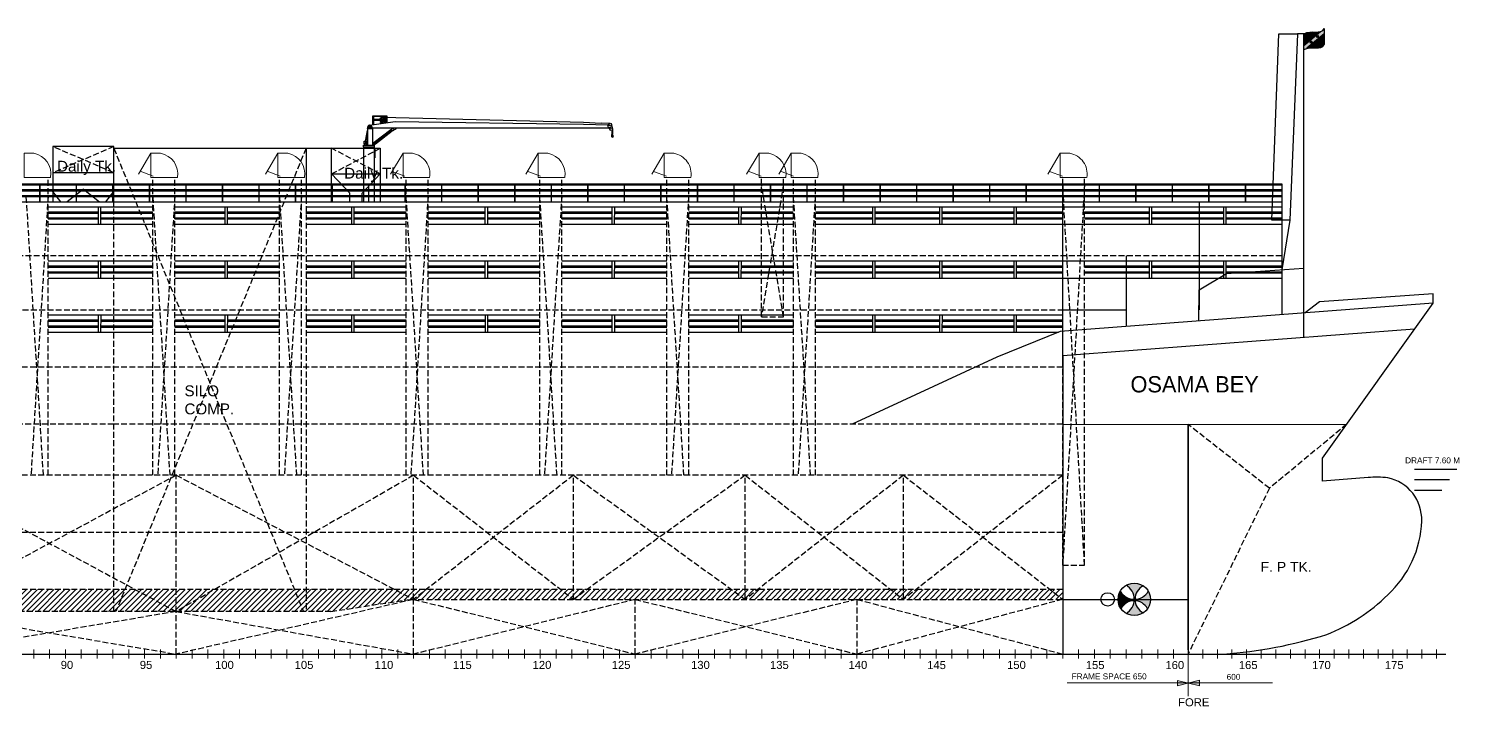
# Model space of a CAD drawing. Header units: inches. Extents: x 8 to 129, y 10 to 51.
# Drawn here: x 70.3 to 129.1, y 9.7 to 37.6 of the extents above; entities that cross this region are included whole.
import ezdxf

# ---------------------------------------------------------------- set-up
doc = ezdxf.new("R2010")
doc.units = ezdxf.units.IN
doc.header["$MEASUREMENT"] = 0
doc.linetypes.add('ACAD_ISO02W100', pattern=[15, 12, -3])
for name, color, linetype in [('deck 4', 7, 'Continuous'), ('Layer1', 10, 'Continuous'), ('PDF_INER2', 7, 'Continuous'), ('PDF_out line', 7, 'Continuous'), ('STATIONS', 7, 'Continuous')]:
    doc.layers.add(name, color=color, linetype=linetype)
doc.styles.get("Standard").update_dxf_attribs({"font": 'arial.ttf'})
pattern_1 = [(45, (-1545.18909, -365.87557), (-0.112253202, 0.112253202), [])]

# ---------------------------------------------------------------- blocks, each defined once
blk = doc.blocks.new('*U5')
at = {"layer": 'PDF_INER2', "lineweight": 20}
blk.add_lwpolyline([(0, -0.181), (0, 0.181)], dxfattribs=at)
blk = doc.blocks.new('*U7')
at = {"layer": 'STATIONS', "color": 0, "linetype": 'ByBlock', "lineweight": -2, "transparency": 16777216}
for p in [(0, 0), (0.6, 0), (1.2, 0), (1.8, 0), (2.4, 0), (3, 0), (3.6, 0), (4.2, 0), (4.8, 0), (5.4, 0), (6, 0), (6.6, 0), (7.2, 0), (7.8, 0), (8.4, 0), (9, 0), (9.6, 0), (10.2, 0), (10.8, 0)]:
    blk.add_blockref('*U5', p, dxfattribs=at)

msp = doc.modelspace()

# ---------------------------------------------------------------- hatches: boundary and pattern name
h = msp.add_hatch()
h.set_pattern_fill('ANSI31', scale=0.05)
h.set_pattern_definition(pattern_1)
h.paths.add_polyline_path([(44.235, 14.535), (42.561, 14.535), (42.561, 13.635), (45.176, 13.635)])
h.paths.add_polyline_path([(45.176, 14.535), (44.235, 14.535), (45.176, 13.635)], flags=17)
h.paths.add_polyline_path([(45.776, 14.535), (45.176, 14.535), (45.176, 13.635), (45.776, 13.635)])
h.paths.add_polyline_path([(47.454, 14.535), (45.776, 14.535), (45.776, 13.635)], flags=17)
h.paths.add_polyline_path([(54.541, 14.535), (47.454, 14.535), (45.776, 13.635), (56.22, 13.635)])
h.paths.add_polyline_path([(57.784, 14.535), (56.22, 14.535), (56.22, 13.636), (56.226, 13.635)])
h.paths.add_polyline_path([(64.408, 14.535), (57.784, 14.535), (56.226, 13.635), (65.975, 13.635)])
h.paths.add_polyline_path([(65.975, 14.535), (64.408, 14.535), (65.974, 13.635), (65.975, 13.635)], flags=17)
h.paths.add_polyline_path([(67.647, 14.535), (65.975, 14.535), (65.975, 13.635), (65.976, 13.635)])
h.paths.add_polyline_path([(73.816, 14.535), (67.647, 14.535), (65.976, 13.635), (73.816, 13.635)])
h.paths.add_polyline_path([(74.271, 14.535), (73.816, 14.535), (73.816, 13.635), (73.902, 13.635)])
h.paths.add_polyline_path([(74.704, 14.535), (74.271, 14.535), (73.902, 13.635), (76.376, 13.635)])
h.paths.add_polyline_path([(76.376, 14.535), (74.704, 14.535), (76.376, 13.635)], flags=17)
h.paths.add_polyline_path([(77.943, 14.535), (76.376, 14.535), (76.376, 13.635)], flags=17)
h.paths.add_polyline_path([(81.234, 14.535), (77.943, 14.535), (76.376, 13.635), (81.602, 13.635)])
h.paths.add_polyline_path([(81.707, 14.535), (81.234, 14.535), (81.602, 13.635), (81.707, 13.635)])
h.paths.add_polyline_path([(85.361, 14.535), (81.707, 14.535), (81.707, 13.635), (82.731, 13.635), (85.971, 14.135), (86.126, 14.135)])
h.paths.add_polyline_path([(86.64, 14.535), (86.126, 14.535), (86.126, 14.135)], flags=17)
h.paths.add_polyline_path([(92.172, 14.535), (86.64, 14.535), (86.126, 14.135), (92.686, 14.135)])
h.paths.add_polyline_path([(92.686, 14.535), (92.172, 14.535), (92.686, 14.135)], flags=17)
h.paths.add_polyline_path([(93.24, 14.535), (92.686, 14.535), (92.686, 14.135)], flags=17)
h.paths.add_polyline_path([(99.188, 14.535), (93.24, 14.535), (92.686, 14.135), (99.741, 14.135)])
h.paths.add_polyline_path([(99.741, 14.535), (99.188, 14.535), (99.741, 14.135)], flags=17)
h.paths.add_polyline_path([(100.251, 14.535), (99.741, 14.535), (99.741, 14.135)], flags=17)
h.paths.add_polyline_path([(105.727, 14.535), (100.251, 14.535), (99.741, 14.135), (106.236, 14.135)])
h.paths.add_polyline_path([(106.236, 14.535), (105.727, 14.535), (106.236, 14.135)], flags=17)
h.paths.add_polyline_path([(106.749, 14.535), (106.236, 14.535), (106.236, 14.135)], flags=17)
h.paths.add_polyline_path([(112.263, 14.535), (106.749, 14.535), (106.236, 14.135), (112.776, 14.135)])
h.paths.add_polyline_path([(112.776, 14.535), (112.263, 14.535), (112.776, 14.135)], flags=17)
h.paths.add_polyline_path([(56.22, 14.535), (54.541, 14.535), (56.22, 13.635)], flags=17)
h = msp.add_hatch()
h.set_pattern_fill('ANSI31', scale=0.05)
h.set_pattern_definition(pattern_1)
h.paths.add_polyline_path([(86.126, 14.535), (85.361, 14.535), (86.126, 14.135)])
at = {"layer": 'Layer1', "true_color": 0x000000}
h = msp.add_hatch(color=18, dxfattribs=at)
h.dxf.hatch_style = 1
edge = h.paths.add_edge_path()
edge.add_line((122.673, 36.893), (122.673, 36.735))
edge.add_spline(control_points=[(122.673, 36.735), (122.714, 36.758), (122.756, 36.774), (122.799, 36.785)], knot_values=[0, 0, 0, 0, 0.127375, 0.127375, 0.127375, 0.127375], degree=3, periodic=0)
edge.add_line((122.799, 36.785), (123.511, 37.386))
edge.add_line((123.511, 37.386), (123.511, 37.596))
edge.add_spline(control_points=[(123.511, 37.596), (123.476, 37.524), (123.424, 37.487), (123.361, 37.469)], knot_values=[0.738028, 0.738028, 0.738028, 0.738028, 1, 1, 1, 1], degree=3, periodic=0)
edge.add_line((123.361, 37.469), (122.673, 36.893))
at = {"layer": 'Layer1', "true_color": 0x136734}
h = msp.add_hatch(color=116, dxfattribs=at)
h.dxf.hatch_style = 1
edge = h.paths.add_edge_path()
edge.add_spline(control_points=[(123.311, 37.458), (123.135, 37.433), (122.89, 37.503), (122.673, 37.384)], knot_values=[0, 0, 0, 0, 0.672487, 0.672487, 0.672487, 0.672487], degree=3, periodic=0)
edge.add_line((122.673, 37.384), (122.673, 36.924))
edge.add_line((122.673, 36.924), (123.311, 37.458))
at = {"layer": 'Layer1'}
h = msp.add_hatch(color=2, dxfattribs=at)
h.dxf.hatch_style = 1
edge = h.paths.add_edge_path()
edge.add_spline(control_points=[(123.361, 37.469), (123.345, 37.464), (123.328, 37.461), (123.311, 37.458)], knot_values=[0.672487, 0.672487, 0.672487, 0.672487, 0.738028, 0.738028, 0.738028, 0.738028], degree=3, periodic=0)
edge.add_line((123.311, 37.458), (122.673, 36.924))
edge.add_line((122.673, 36.924), (122.673, 36.893))
edge.add_line((122.673, 36.893), (123.361, 37.469))
h = msp.add_hatch(color=2, dxfattribs=at)
h.dxf.hatch_style = 1
edge = h.paths.add_edge_path()
edge.add_line((123.511, 37.354), (123.511, 37.386))
edge.add_line((123.511, 37.386), (122.799, 36.785))
edge.add_spline(control_points=[(122.799, 36.785), (122.815, 36.789), (122.832, 36.792), (122.848, 36.795)], knot_values=[0.127375, 0.127375, 0.127375, 0.127375, 0.176848, 0.176848, 0.176848, 0.176848], degree=3, periodic=0)
edge.add_line((122.848, 36.795), (123.511, 37.354))
h = msp.add_hatch(color=256, dxfattribs=at)
h.dxf.hatch_style = 1
edge = h.paths.add_edge_path()
edge.add_spline(control_points=[(122.848, 36.795), (123.124, 36.843), (123.402, 36.72), (123.511, 36.947)], knot_values=[0.176848, 0.176848, 0.176848, 0.176848, 1, 1, 1, 1], degree=3, periodic=0)
edge.add_line((123.511, 36.947), (123.511, 37.354))
edge.add_line((123.511, 37.354), (122.848, 36.795))
h = msp.add_hatch(color=7, dxfattribs=at)
h.dxf.hatch_style = 1
h.paths.add_polyline_path([(123.25, 37.257), (123.293, 37.259), (123.261, 37.278), (123.277, 37.309), (123.244, 37.288), (123.211, 37.308), (123.22, 37.274), (123.187, 37.254), (123.225, 37.256), (123.233, 37.224)])
h.paths.add_polyline_path([(122.953, 37.05), (122.921, 37.03), (122.958, 37.032), (122.967, 37), (122.984, 37.033), (123.027, 37.036), (122.995, 37.054), (123.01, 37.085), (122.977, 37.065), (122.944, 37.084)])
at = {"layer": 'PDF_out line'}
h = msp.add_hatch(color=7, dxfattribs=at)
h.dxf.hatch_style = 1
h.paths.add_polyline_path([(116.291, 14.469, -0.255684), (115.746, 14.137, 0.023104), (115.749, 14.079, -0.265673), (116.258, 13.749, 0.155712), (116.381, 14.135, 0.132428)])
h.paths.add_polyline_path([(116.079, 14.693, 0.282256), (115.382, 14.712, -0.26711), (115.715, 14.136, 0.011647), (115.746, 14.137, -0.27416)])
h.paths.add_polyline_path([(115.382, 13.558, 0.282256), (116.079, 13.577, -0.251575), (115.749, 14.079, 0.014613), (115.713, 14.08, -0.245762)])
h = msp.add_hatch(color=7, dxfattribs=at)
h.dxf.hatch_style = 1
h.paths.add_polyline_path([(115.713, 14.08, 0.021354), (115.715, 14.136, -0.268586), (115.139, 14.469, 0.132428), (115.049, 14.135, 0.155712), (115.172, 13.749, -0.279865)])
h = msp.add_hatch(color=7, dxfattribs=at)
h.dxf.hatch_style = 1
h.paths.add_polyline_path([(115.713, 14.08, -0.014613), (115.749, 14.079, -0.022115), (115.746, 14.135), (115.715, 14.135, -0.020694)])
at = {"layer": 'STATIONS'}
h = msp.add_hatch(color=7, dxfattribs=at)
h.dxf.hatch_style = 1
h.paths.add_polyline_path([(118.393, 10.699), (117.943, 10.699), (117.932, 10.696), (118.393, 10.582)])
h.paths.add_polyline_path([(118.393, 10.816), (117.943, 10.699), (118.393, 10.699)])
h.paths.add_polyline_path([(117.926, 10.694), (117.926, 10.697), (117.92, 10.699), (117.494, 10.699), (117.494, 10.582)])
h.paths.add_polyline_path([(117.494, 10.804), (117.494, 10.699), (117.92, 10.699)])

# ---------------------------------------------------------------- linework, layer by layer
for p, q in [((84.757, 31.625), (84.757, 30.475)), ((112.776, 21.335), (124.427, 21.324))]:
    msp.add_line(p, q)
at = {"color": 7}
for p, q in [((110.067, 24.093), (104.13, 21.336)), ((117.926, 12.055, 0), (117.926, 21.324, 0))]:
    msp.add_line(p, q, dxfattribs=at)
at = {"color": 7, "lineweight": 5, "elevation": 0}
for points in [[(70.529, 32.471, -0.410086), (71.221, 31.478), (70.137, 31.478), (70.137, 32.471), (70.529, 32.471)], [(75.737, 32.471, -0.41008), (76.429, 31.478), (75.335, 31.478), (75.335, 32.471), (75.737, 32.471)], [(80.955, 32.471, -0.41008), (81.647, 31.478), (80.554, 31.478), (80.554, 32.471), (80.955, 32.471)], [(100.71, 32.471, -0.41008), (101.403, 31.478), (100.309, 31.478), (100.309, 32.471), (100.71, 32.471)], [(102.031, 32.471, -0.41008), (102.723, 31.478), (101.63, 31.478), (101.63, 32.471), (102.031, 32.471)]]:
    msp.add_lwpolyline(points, format="xyb", dxfattribs=at)
for points in [[(75.335, 32.471), (74.824, 31.618)], [(80.554, 32.471), (80.042, 31.618)], [(85.691, 32.471), (85.18, 31.618)], [(86.783, 31.479), (85.691, 31.478), (85.691, 32.471), (86.082, 32.471)], [(91.239, 32.471), (90.727, 31.618)], [(92.322, 31.478), (91.239, 31.478), (91.239, 32.471), (91.64, 32.471)], [(96.415, 32.471), (95.904, 31.618)], [(97.507, 31.479), (96.415, 31.478), (96.415, 32.471), (96.806, 32.471)], [(100.309, 32.471), (99.798, 31.618)], [(101.63, 32.471), (101.118, 31.618)], [(112.675, 32.471), (112.164, 31.618)], [(113.759, 31.478), (112.675, 31.478), (112.675, 32.471), (113.066, 32.471)], [(74.884, 31.729), (74.884, 31.729)], [(74.891, 31.731), (75.426, 31.528)], [(80.102, 31.729), (80.102, 31.729)], [(80.11, 31.731), (80.644, 31.528)], [(85.245, 31.728), (85.771, 31.528)], [(90.787, 31.729), (90.787, 31.729)], [(90.794, 31.731), (91.329, 31.528)], [(95.964, 31.729), (95.964, 31.729)], [(95.969, 31.728), (96.506, 31.528)], [(99.865, 31.731), (100.399, 31.528)], [(101.178, 31.729), (101.178, 31.729)], [(101.186, 31.731), (101.72, 31.528)], [(112.224, 31.729), (112.224, 31.729)], [(112.229, 31.728), (112.765, 31.528)], [(112.765, 31.528), (112.765, 31.528)]]:
    msp.add_lwpolyline(points, dxfattribs=at)
at = {"color": 7, "lineweight": 5}
for centre, radius, start, end in [((85.938, 31.626, 0), 0.858, 350.14426, 80.27907), ((91.482, 31.625, 0), 0.861, 350.22749, 79.41868), ((96.662, 31.626, 0), 0.858, 350.14426, 80.27907), ((112.922, 31.626, 0), 0.858, 350.14134, 80.28199)]:
    msp.add_arc(centre, radius, start, end, dxfattribs=at)
at = {"layer": 'deck 4', "color": 7}
for p, q in [((73.172, 30.275, 0), (73.172, 29.555, 0)), ((73.275, 30.275, 0), (73.272, 29.555, 0)), ((78.372, 30.275, 0), (78.372, 29.555, 0)), ((78.475, 30.275, 0), (78.472, 29.555, 0)), ((83.569, 30.275, 0), (83.569, 29.555, 0)), ((83.672, 30.275, 0), (83.669, 29.555, 0)), ((89.056, 30.275, 0), (89.056, 29.555, 0)), ((89.159, 30.275, 0), (89.156, 29.555, 0)), ((94.266, 30.275, 0), (94.266, 29.555, 0)), ((94.369, 30.275, 0), (94.366, 29.555, 0)), ((99.466, 30.275, 0), (99.466, 29.555, 0)), ((99.569, 30.275, 0), (99.566, 29.555, 0)), ((104.963, 30.275, 0), (104.963, 29.555, 0)), ((105.066, 30.275, 0), (105.063, 29.555, 0)), ((107.717, 30.275, 0), (107.717, 29.555, 0)), ((107.82, 30.275, 0), (107.817, 29.555, 0)), ((110.765, 30.275, 0), (110.765, 29.555, 0)), ((110.868, 30.275, 0), (110.865, 29.555, 0)), ((116.326, 30.275, 0), (116.326, 29.555, 0)), ((116.429, 30.275, 0), (116.426, 29.555, 0)), ((119.374, 30.275, 0), (119.374, 29.555, 0)), ((119.477, 30.275, 0), (119.474, 29.555, 0)), ((73.172, 28.055), (73.172, 27.335)), ((73.275, 28.055), (73.272, 27.335)), ((78.372, 28.055), (78.372, 27.335)), ((78.475, 28.055), (78.472, 27.335)), ((83.569, 28.055), (83.569, 27.335)), ((83.672, 28.055), (83.669, 27.335)), ((89.056, 28.055), (89.056, 27.335)), ((89.159, 28.055), (89.156, 27.335)), ((94.266, 28.055), (94.266, 27.335)), ((94.369, 28.055), (94.366, 27.335)), ((99.466, 28.055), (99.466, 27.335)), ((99.569, 28.055), (99.566, 27.335)), ((104.963, 28.055), (104.963, 27.335)), ((105.066, 28.055), (105.063, 27.335)), ((107.717, 28.055), (107.717, 27.335)), ((107.82, 28.055), (107.817, 27.335)), ((110.765, 28.055), (110.765, 27.335)), ((110.868, 28.055), (110.865, 27.335)), ((116.326, 28.055), (116.326, 27.335)), ((116.429, 28.055), (116.426, 27.335)), ((119.374, 28.055), (119.374, 27.335)), ((119.477, 28.055), (119.474, 27.335)), ((73.175, 25.835), (73.175, 25.115)), ((73.278, 25.835), (73.275, 25.115)), ((78.375, 25.835), (78.375, 25.115)), ((78.478, 25.835), (78.475, 25.115)), ((83.573, 25.835), (83.573, 25.115)), ((83.676, 25.835), (83.673, 25.115)), ((89.059, 25.835), (89.059, 25.115)), ((89.162, 25.835), (89.159, 25.115)), ((94.269, 25.835), (94.269, 25.115)), ((94.372, 25.835), (94.369, 25.115)), ((99.47, 25.835), (99.47, 25.115)), ((99.573, 25.835), (99.57, 25.115)), ((104.966, 25.835), (104.966, 25.115)), ((105.069, 25.835), (105.066, 25.115)), ((107.72, 25.835), (107.72, 25.115)), ((107.823, 25.835), (107.82, 25.115)), ((110.769, 25.835), (110.769, 25.115)), ((110.872, 25.835), (110.869, 25.115))]:
    msp.add_line(p, q, dxfattribs=at)
at = {"layer": 'Layer1', "color": 7}
for p, q in [((84.221, 33.483, 0), (84.221, 33.494, 0)), ((84.221, 33.494, 0), (84.462, 33.494, 0)), ((84.232, 33.494, 0), (84.26, 33.586, 0)), ((84.309, 33.625, 0), (85.372, 33.777, 0)), ((84.314, 33.521, 0), (93.095, 33.521, 0)), ((84.368, 33.602, 0), (84.393, 33.581, 0)), ((84.453, 33.494, 0), (84.393, 33.581, 0)), ((84.451, 33.645, 0), (84.451, 34.01, 0)), ((84.451, 34.01, 0), (85.022, 34.01, 0)), ((84.462, 33.494, 0), (84.462, 33.483, 0)), ((84.48, 33.981, 0), (84.478, 33.649, 0)), ((84.997, 33.863, 0), (84.479, 33.866, 0)), ((84.479, 33.836, 0), (84.997, 33.835, 0)), ((84.997, 33.982, 0), (84.48, 33.981, 0)), ((84.761, 33.741, 0), (84.971, 33.761, 0)), ((84.761, 33.721, 0), (84.761, 33.741, 0)), ((84.781, 33.692, 0), (84.761, 33.721, 0)), ((84.77, 33.792, 0), (84.774, 33.742, 0)), ((84.798, 33.766, 0), (84.8, 33.745, 0)), ((84.854, 33.954, 0), (93.095, 33.75, 0)), ((84.925, 33.782, 0), (84.927, 33.757, 0)), ((84.95, 33.826, 0), (84.971, 33.761, 0)), ((84.971, 33.761, 0), (84.977, 33.72, 0)), ((84.997, 33.723, 0), (84.997, 33.982, 0)), ((85.022, 34.01, 0), (85.027, 33.727, 0)), ((85.208, 33.506, 0), (85.208, 33.521, 0)), ((85.234, 33.506, 0), (85.208, 33.506, 0)), ((85.234, 33.475, 0), (85.234, 33.506, 0)), ((85.41, 33.504, 0), (85.234, 33.506, 0)), ((85.372, 33.777, 0), (93.095, 33.669, 0)), ((85.41, 33.478, 0), (85.41, 33.504, 0)), ((85.41, 33.504, 0), (85.417, 33.504, 0)), ((85.417, 33.504, 0), (85.417, 33.521, 0)), ((93.095, 33.75, 0), (93.821, 33.71, 0)), ((93.095, 33.669, 0), (94.101, 33.635, 0)), ((93.095, 33.521, 0), (94.126, 33.521, 0)), ((94.165, 33.699, 0), (93.821, 33.71, 0)), ((94.101, 33.635, 0), (94.165, 33.699, 0)), ((94.126, 33.521, 0), (94.101, 33.635, 0)), ((94.126, 33.521, 0), (94.265, 33.577, 0)), ((94.126, 33.521, 0), (94.192, 33.442, 0)), ((94.238, 33.679, 0), (94.293, 33.475, 0)), ((84.096, 32.858, 0), (84.096, 32.974, 0)), ((84.096, 32.974, 0), (84.154, 32.974, 0)), ((84.154, 32.974, 0), (84.129, 32.852, 0)), ((84.154, 32.974, 0), (84.229, 33.409, 0)), ((84.206, 32.793, 0), (84.229, 33.409, 0)), ((84.229, 33.483, 0), (84.221, 33.483, 0)), ((84.452, 33.483, 0), (84.229, 33.483, 0)), ((84.229, 33.483, 0), (84.229, 32.793, 0)), ((84.452, 32.793, 0), (84.452, 33.483, 0)), ((84.462, 33.483, 0), (84.452, 33.483, 0)), ((84.452, 32.919, 0), (84.452, 32.919, 0)), ((84.452, 32.919, 0), (84.497, 32.916, 0)), ((84.512, 32.922, 0), (85.194, 33.444, 0)), ((84.524, 32.898, 0), (85.21, 33.422, 0)), ((85.221, 33.408, 0), (84.542, 32.884, 0)), ((84.545, 32.947, 0), (84.6, 32.875, 0)), ((85.248, 33.373, 0), (84.562, 32.846, 0)), ((84.625, 32.894, 0), (84.57, 32.966, 0)), ((85.194, 33.444, 0), (85.248, 33.373, 0)), ((85.194, 33.444, 0), (85.223, 33.444, 0)), ((85.248, 33.373, 0), (85.257, 33.402, 0)), ((85.314, 33.437, 0), (85.41, 33.478, 0)), ((94.259, 33.254, 0), (94.278, 33.256, 0)), ((94.259, 33.245, 0), (94.259, 33.254, 0)), ((94.294, 33.245, 0), (94.259, 33.245, 0)), ((94.266, 33.245, 0), (94.267, 33.216, 0)), ((94.278, 33.256, 0), (94.277, 33.421, 0)), ((94.283, 33.245, 0), (94.284, 33.204, 0)), ((94.311, 33.19, 0), (94.284, 33.204, 0)), ((94.312, 33.19, 0), (94.284, 33.204, 0)), ((94.293, 33.448, 0), (94.294, 33.245, 0)), ((94.311, 33.19, 0), (94.312, 33.19, 0)), ((73.816, 32.745), (71.316, 32.745)), ((71.316, 32.745), (71.316, 30.475)), ((73.816, 30.475), (73.816, 32.745)), ((73.816, 30.735), (73.816, 32.675)), ((73.816, 32.675), (81.707, 32.675)), ((73.816, 30.475), (73.816, 32.675)), ((81.707, 32.675), (81.707, 30.475)), ((81.707, 32.675), (84.757, 32.675)), ((82.757, 30.475), (82.757, 32.675)), ((84.064, 32.804, 0), (84.129, 32.827, 0)), ((84.064, 32.735, 0), (84.064, 32.804, 0)), ((84.523, 32.793, 0), (84.064, 32.793, 0)), ((84.077, 32.735, 0), (84.064, 32.735, 0)), ((84.077, 30.475, 0), (84.077, 32.735, 0)), ((84.077, 32.735, 0), (84.508, 32.735, 0)), ((84.129, 32.852, 0), (84.096, 32.858, 0)), ((84.129, 32.827, 0), (84.129, 32.852, 0)), ((84.485, 32.813, 0), (84.545, 32.851, 0)), ((84.523, 32.793, 0), (84.485, 32.813, 0)), ((84.508, 32.735, 0), (84.508, 30.475, 0)), ((84.508, 32.735, 0), (84.523, 32.735, 0)), ((84.508, 32.666, 0), (84.526, 32.666, 0)), ((84.526, 32.666, 0), (84.522, 32.307, 0)), ((84.523, 32.735, 0), (84.523, 32.793, 0)), ((84.526, 32.666, 0), (84.526, 32.676, 0)), ((84.526, 32.676, 0), (84.535, 32.676, 0)), ((84.535, 32.676, 0), (84.535, 32.285, 0)), ((84.562, 32.846, 0), (84.539, 32.847, 0)), ((84.757, 32.675), (84.757, 31.625)), ((84.757, 32.675), (84.757, 31.625)), ((84.522, 32.307, 0), (84.508, 32.307, 0)), ((84.522, 32.285, 0), (84.522, 32.307, 0)), ((84.535, 32.285, 0), (84.522, 32.285, 0)), ((25.866, 31.22), (121.776, 31.22, 0)), ((25.866, 31.17, 0), (121.776, 31.17, 0)), ((70.768, 31.22, 0), (70.768, 30.475, 0)), ((70.776, 31.22, 0), (70.776, 30.475, 0)), ((71.316, 31.675), (73.816, 31.675)), ((72.268, 31.22, 0), (72.268, 30.475, 0)), ((72.276, 31.22, 0), (72.276, 30.475, 0)), ((73.768, 31.22, 0), (73.768, 30.475, 0)), ((73.776, 31.22, 0), (73.776, 30.475, 0)), ((75.268, 31.22, 0), (75.268, 30.475, 0)), ((75.276, 31.22, 0), (75.276, 30.475, 0)), ((76.768, 31.22, 0), (76.768, 30.475, 0)), ((76.776, 31.22, 0), (76.776, 30.475, 0)), ((78.268, 31.22, 0), (78.268, 30.475, 0)), ((78.276, 31.22, 0), (78.276, 30.475, 0)), ((79.768, 31.22, 0), (79.768, 30.475, 0)), ((79.776, 31.22, 0), (79.776, 30.475, 0)), ((81.268, 31.22, 0), (81.268, 30.475, 0)), ((81.276, 31.22, 0), (81.276, 30.475, 0)), ((83.507, 30.825), (82.757, 31.625)), ((82.757, 31.625), (84.757, 31.625)), ((82.768, 31.22, 0), (82.768, 30.475, 0)), ((82.776, 31.22, 0), (82.776, 30.475, 0)), ((84.007, 30.825), (84.757, 31.625)), ((84.268, 31.22, 0), (84.268, 30.475, 0)), ((84.276, 31.22, 0), (84.276, 30.475, 0)), ((85.768, 31.22, 0), (85.768, 30.475, 0)), ((85.776, 31.22, 0), (85.776, 30.475, 0)), ((87.268, 31.22, 0), (87.268, 30.475, 0)), ((87.276, 31.22, 0), (87.276, 30.475, 0)), ((88.768, 31.22, 0), (88.768, 30.475, 0)), ((88.776, 31.22, 0), (88.776, 30.475, 0)), ((90.268, 31.22, 0), (90.268, 30.475, 0)), ((90.276, 31.22, 0), (90.276, 30.475, 0)), ((91.768, 31.22, 0), (91.768, 30.475, 0)), ((91.776, 31.22, 0), (91.776, 30.475, 0)), ((93.268, 31.22, 0), (93.268, 30.475, 0)), ((93.276, 31.22, 0), (93.276, 30.475, 0)), ((94.768, 31.22, 0), (94.768, 30.475, 0)), ((94.776, 31.22, 0), (94.776, 30.475, 0)), ((96.268, 31.22, 0), (96.268, 30.475, 0)), ((96.276, 31.22, 0), (96.276, 30.475, 0)), ((97.768, 31.22, 0), (97.768, 30.475, 0)), ((97.776, 31.22, 0), (97.776, 30.475, 0)), ((99.268, 31.22, 0), (99.268, 30.475, 0)), ((99.276, 31.22, 0), (99.276, 30.475, 0)), ((100.768, 31.22, 0), (100.768, 30.475, 0)), ((100.776, 31.22, 0), (100.776, 30.475, 0)), ((102.268, 31.22, 0), (102.268, 30.475, 0)), ((102.276, 31.22, 0), (102.276, 30.475, 0)), ((103.768, 31.22, 0), (103.768, 30.475, 0)), ((103.776, 31.22, 0), (103.776, 30.475, 0)), ((105.268, 31.22, 0), (105.268, 30.475, 0)), ((105.276, 31.22, 0), (105.276, 30.475, 0)), ((106.768, 31.22, 0), (106.768, 30.475, 0)), ((106.776, 31.22, 0), (106.776, 30.475, 0)), ((108.268, 31.22, 0), (108.268, 30.475, 0)), ((108.276, 31.22, 0), (108.276, 30.475, 0)), ((109.768, 31.22, 0), (109.768, 30.475, 0)), ((109.776, 31.22, 0), (109.776, 30.475, 0)), ((111.268, 31.22, 0), (111.268, 30.475, 0)), ((111.276, 31.22, 0), (111.276, 30.475, 0)), ((112.768, 31.22, 0), (112.768, 30.475, 0)), ((112.776, 31.22, 0), (112.776, 30.475, 0)), ((114.268, 31.22, 0), (114.268, 30.475, 0)), ((114.276, 31.22, 0), (114.276, 30.475, 0)), ((115.768, 31.22, 0), (115.768, 30.475, 0)), ((115.776, 31.22, 0), (115.776, 30.475, 0)), ((117.268, 31.22, 0), (117.268, 30.475, 0)), ((117.276, 31.22, 0), (117.276, 30.475, 0)), ((118.768, 31.22, 0), (118.768, 30.475, 0)), ((118.776, 31.22, 0), (118.776, 30.475, 0)), ((120.268, 31.22, 0), (120.268, 30.475, 0)), ((120.276, 31.22, 0), (120.276, 30.475, 0)), ((121.768, 31.22, 0), (121.768, 30.475, 0)), ((121.776, 31.22, 0), (121.776, 30.475, 0)), ((25.866, 30.98, 0), (121.776, 30.98, 0)), ((25.866, 30.93, 0), (121.776, 30.93, 0)), ((25.866, 30.74, 0), (121.776, 30.74, 0)), ((25.866, 30.69, 0), (121.776, 30.69, 0)), ((71.642, 30.475), (71.316, 30.895)), ((72.566, 30.995), (71.902, 30.475)), ((72.566, 30.995), (73.231, 30.475)), ((73.491, 30.475), (73.816, 30.895)), ((83.507, 30.475), (83.507, 30.825)), ((84.007, 30.475), (84.007, 30.825)), ((112.776, 23.685), (112.776, 30.735)), ((25.866, 30.475), (112.776, 30.475)), ((71.115, 30.275, 0), (75.417, 30.275, 0)), ((71.116, 30.06, 0), (73.172, 30.06, 0)), ((71.116, 30.01, 0), (73.172, 30.01, 0)), ((73.274, 30.06, 0), (75.418, 30.06, 0)), ((73.274, 30.01, 0), (75.418, 30.01, 0)), ((76.317, 30.275, 0), (80.617, 30.275, 0)), ((76.318, 30.06, 0), (78.372, 30.06, 0)), ((76.318, 30.01, 0), (78.372, 30.01, 0)), ((78.474, 30.06, 0), (80.618, 30.06, 0)), ((78.474, 30.01, 0), (80.618, 30.01, 0)), ((81.702, 30.275, 0), (85.815, 30.275, 0)), ((81.703, 30.06, 0), (83.569, 30.06, 0)), ((81.703, 30.01, 0), (83.569, 30.01, 0)), ((83.671, 30.06, 0), (85.816, 30.06, 0)), ((83.671, 30.01, 0), (85.816, 30.01, 0)), ((86.715, 30.275, 0), (91.301, 30.275, 0)), ((86.719, 30.06, 0), (89.056, 30.06, 0)), ((86.719, 30.01, 0), (89.056, 30.01, 0)), ((89.158, 30.06, 0), (91.303, 30.06, 0)), ((89.158, 30.01, 0), (91.303, 30.01, 0)), ((92.201, 30.275, 0), (96.514, 30.275, 0)), ((92.206, 30.06, 0), (94.266, 30.06, 0)), ((92.206, 30.01, 0), (94.266, 30.01, 0)), ((94.368, 30.06, 0), (96.516, 30.06, 0)), ((94.368, 30.01, 0), (96.516, 30.01, 0)), ((97.414, 30.275, 0), (101.715, 30.275, 0)), ((97.419, 30.06, 0), (99.466, 30.06, 0)), ((97.419, 30.01, 0), (99.466, 30.01, 0)), ((99.566, 30.06, 0), (101.716, 30.06, 0)), ((99.566, 30.01, 0), (101.716, 30.01, 0)), ((102.615, 30.275, 0), (121.771, 30.275, 0)), ((102.62, 30.06, 0), (104.963, 30.06, 0)), ((102.62, 30.01, 0), (104.963, 30.01, 0)), ((105.065, 30.06, 0), (107.717, 30.06, 0)), ((105.065, 30.01, 0), (107.717, 30.01, 0)), ((107.819, 30.06, 0), (110.765, 30.06, 0)), ((107.819, 30.01, 0), (110.765, 30.01, 0)), ((110.867, 30.06, 0), (112.772, 30.06, 0)), ((110.867, 30.01, 0), (112.772, 30.01, 0)), ((112.776, 30.475), (121.776, 30.475)), ((113.675, 30.06, 0), (116.326, 30.06, 0)), ((113.675, 30.01, 0), (116.326, 30.01, 0)), ((116.428, 30.06, 0), (119.374, 30.06, 0)), ((116.428, 30.01, 0), (119.374, 30.01, 0)), ((118.376, 30.475), (118.376, 26.035)), ((119.476, 30.01, 0), (121.776, 30.01, 0)), ((119.477, 30.06, 0), (121.776, 30.06, 0)), ((121.776, 30.475), (121.776, 25.839)), ((71.115, 29.555, 0), (75.417, 29.555, 0)), ((71.116, 29.82, 0), (73.172, 29.82, 0)), ((71.116, 29.77, 0), (73.172, 29.77, 0)), ((73.273, 29.82, 0), (75.418, 29.82, 0)), ((73.273, 29.77, 0), (75.418, 29.77, 0)), ((76.317, 29.555, 0), (80.617, 29.555, 0)), ((76.318, 29.82, 0), (78.372, 29.82, 0)), ((76.318, 29.77, 0), (78.372, 29.77, 0)), ((78.473, 29.82, 0), (80.618, 29.82, 0)), ((78.473, 29.77, 0), (80.618, 29.77, 0)), ((81.702, 29.555, 0), (85.815, 29.555, 0)), ((81.703, 29.82, 0), (83.569, 29.82, 0)), ((81.703, 29.77, 0), (83.569, 29.77, 0)), ((83.67, 29.82, 0), (85.816, 29.82, 0)), ((83.67, 29.77, 0), (85.816, 29.77, 0)), ((86.715, 29.555, 0), (91.301, 29.555, 0)), ((86.719, 29.82, 0), (89.056, 29.82, 0)), ((86.719, 29.77, 0), (89.056, 29.77, 0)), ((89.157, 29.82, 0), (91.303, 29.82, 0)), ((89.157, 29.77, 0), (91.303, 29.77, 0)), ((92.201, 29.555, 0), (96.514, 29.555, 0)), ((92.206, 29.82, 0), (94.266, 29.82, 0)), ((92.206, 29.77, 0), (94.266, 29.77, 0)), ((94.367, 29.82, 0), (96.516, 29.82, 0)), ((94.367, 29.77, 0), (96.516, 29.77, 0)), ((97.414, 29.555, 0), (101.715, 29.555, 0)), ((97.419, 29.82, 0), (99.466, 29.82, 0)), ((97.419, 29.77, 0), (99.466, 29.77, 0)), ((99.566, 29.82, 0), (101.716, 29.82, 0)), ((99.566, 29.77, 0), (101.716, 29.77, 0)), ((102.615, 29.555, 0), (121.771, 29.555, 0)), ((102.62, 29.82, 0), (104.963, 29.82, 0)), ((102.62, 29.77, 0), (104.963, 29.77, 0)), ((105.064, 29.82, 0), (107.717, 29.82, 0)), ((105.064, 29.77, 0), (107.717, 29.77, 0)), ((107.818, 29.82, 0), (110.765, 29.82, 0)), ((107.818, 29.77, 0), (110.765, 29.77, 0)), ((110.866, 29.82, 0), (112.772, 29.82, 0)), ((110.866, 29.77, 0), (112.772, 29.77, 0)), ((113.675, 29.82, 0), (116.326, 29.82, 0)), ((113.675, 29.77, 0), (116.326, 29.77, 0)), ((116.427, 29.82, 0), (119.374, 29.82, 0)), ((116.427, 29.77, 0), (119.374, 29.77, 0)), ((119.475, 29.77, 0), (121.776, 29.77, 0)), ((119.476, 29.82, 0), (121.776, 29.82, 0)), ((115.376, 28.255), (115.376, 25.351)), ((71.116, 27.84), (73.172, 27.84)), ((71.116, 27.79), (73.172, 27.79)), ((71.119, 28.055), (75.422, 28.055)), ((73.274, 27.84), (75.418, 27.84)), ((73.274, 27.79), (75.418, 27.79)), ((76.318, 27.84), (78.372, 27.84)), ((76.318, 27.79), (78.372, 27.79)), ((76.322, 28.055), (80.622, 28.055)), ((78.474, 27.84), (80.618, 27.84)), ((78.474, 27.79), (80.618, 27.79)), ((81.703, 27.84), (83.569, 27.84)), ((81.703, 27.79), (83.569, 27.79)), ((81.707, 28.055), (85.819, 28.055)), ((83.671, 27.84), (85.816, 27.84)), ((83.671, 27.79), (85.816, 27.79)), ((86.719, 28.055), (91.306, 28.055)), ((86.719, 27.84), (89.056, 27.84)), ((86.719, 27.79), (89.056, 27.79)), ((89.158, 27.84), (91.303, 27.84)), ((89.158, 27.79), (91.303, 27.79)), ((92.206, 28.055), (96.519, 28.055)), ((92.206, 27.84), (94.266, 27.84)), ((92.206, 27.79), (94.266, 27.79)), ((94.368, 27.84), (96.516, 27.84)), ((94.368, 27.79), (96.516, 27.79)), ((97.419, 28.055), (101.72, 28.055)), ((97.419, 27.84), (99.466, 27.84)), ((97.419, 27.79), (99.466, 27.79)), ((99.566, 27.84), (101.716, 27.84)), ((99.566, 27.79), (101.716, 27.79)), ((102.62, 28.055), (121.776, 28.055)), ((102.62, 27.84), (104.963, 27.84)), ((102.62, 27.79), (104.963, 27.79)), ((105.065, 27.84), (107.717, 27.84)), ((105.065, 27.79), (107.717, 27.79)), ((107.819, 27.84), (110.765, 27.84)), ((107.819, 27.79), (110.765, 27.79)), ((110.867, 27.84), (112.772, 27.84)), ((110.867, 27.79), (112.772, 27.79)), ((113.675, 27.84), (116.326, 27.84)), ((113.675, 27.79), (116.326, 27.79)), ((116.428, 27.84), (119.374, 27.84)), ((116.428, 27.79), (119.374, 27.79)), ((119.476, 27.79), (121.776, 27.79)), ((119.477, 27.84), (121.776, 27.84)), ((71.116, 27.6), (73.172, 27.6)), ((71.116, 27.55), (73.172, 27.55)), ((71.119, 27.335), (75.422, 27.335)), ((73.273, 27.6), (75.418, 27.6)), ((73.273, 27.55), (75.418, 27.55)), ((76.318, 27.6), (78.372, 27.6)), ((76.318, 27.55), (78.372, 27.55)), ((76.322, 27.335), (80.622, 27.335)), ((78.473, 27.6), (80.618, 27.6)), ((78.473, 27.55), (80.618, 27.55)), ((81.703, 27.6), (83.569, 27.6)), ((81.703, 27.55), (83.569, 27.55)), ((81.707, 27.335), (85.819, 27.335)), ((83.67, 27.6), (85.816, 27.6)), ((83.67, 27.55), (85.816, 27.55)), ((86.719, 27.6), (89.056, 27.6)), ((86.719, 27.55), (89.056, 27.55)), ((86.719, 27.335), (91.306, 27.335)), ((89.157, 27.6), (91.303, 27.6)), ((89.157, 27.55), (91.303, 27.55)), ((92.206, 27.6), (94.266, 27.6)), ((92.206, 27.55), (94.266, 27.55)), ((92.206, 27.335), (96.519, 27.335)), ((94.367, 27.6), (96.516, 27.6)), ((94.367, 27.55), (96.516, 27.55)), ((97.419, 27.6), (99.466, 27.6)), ((97.419, 27.55), (99.466, 27.55)), ((97.419, 27.335), (101.72, 27.335)), ((99.566, 27.6), (101.716, 27.6)), ((99.566, 27.55), (101.716, 27.55)), ((102.62, 27.6), (104.963, 27.6)), ((102.62, 27.55), (104.963, 27.55)), ((102.62, 27.335), (121.776, 27.335)), ((105.064, 27.6), (107.717, 27.6)), ((105.064, 27.55), (107.717, 27.55)), ((107.818, 27.6), (110.765, 27.6)), ((107.818, 27.55), (110.765, 27.55)), ((110.866, 27.6), (112.772, 27.6)), ((110.866, 27.55), (112.772, 27.55)), ((113.675, 27.6), (116.326, 27.6)), ((113.675, 27.55), (116.326, 27.55)), ((116.427, 27.6), (119.374, 27.6)), ((116.427, 27.55), (119.374, 27.55)), ((119.475, 27.55), (121.776, 27.55)), ((119.476, 27.6), (121.776, 27.6)), ((112.776, 26.035), (115.376, 26.035)), ((71.119, 25.62), (73.175, 25.62)), ((71.119, 25.57), (73.175, 25.57)), ((71.119, 25.38), (73.175, 25.38)), ((71.119, 25.33), (73.175, 25.33)), ((71.122, 25.835), (75.425, 25.835)), ((71.123, 25.837), (75.425, 25.837)), ((73.276, 25.38), (75.422, 25.38)), ((73.276, 25.33), (75.422, 25.33)), ((73.277, 25.62), (75.422, 25.62)), ((73.277, 25.57), (75.422, 25.57)), ((76.322, 25.62), (78.375, 25.62)), ((76.322, 25.57), (78.375, 25.57)), ((76.322, 25.38), (78.375, 25.38)), ((76.322, 25.33), (78.375, 25.33)), ((76.325, 25.835), (80.625, 25.835)), ((78.476, 25.38), (80.622, 25.38)), ((78.476, 25.33), (80.622, 25.33)), ((78.477, 25.62), (80.622, 25.62)), ((78.477, 25.57), (80.622, 25.57)), ((81.707, 25.62), (83.573, 25.62)), ((81.707, 25.57), (83.573, 25.57)), ((81.707, 25.38), (83.573, 25.38)), ((81.707, 25.33), (83.573, 25.33)), ((81.71, 25.835), (85.823, 25.835)), ((83.673, 25.33), (85.819, 25.33)), ((83.674, 25.57), (85.819, 25.57)), ((83.674, 25.38), (85.819, 25.38)), ((83.675, 25.62), (85.819, 25.62)), ((86.719, 25.62), (89.059, 25.62)), ((86.719, 25.57), (89.059, 25.57)), ((86.719, 25.38), (89.059, 25.38)), ((86.719, 25.33), (89.059, 25.33)), ((86.723, 25.835), (91.309, 25.835)), ((89.16, 25.38), (91.306, 25.38)), ((89.16, 25.33), (91.306, 25.33)), ((89.161, 25.62), (91.306, 25.62)), ((89.161, 25.57), (91.306, 25.57)), ((92.206, 25.62), (94.269, 25.62)), ((92.206, 25.57), (94.269, 25.57)), ((92.206, 25.38), (94.269, 25.38)), ((92.206, 25.33), (94.269, 25.33)), ((92.209, 25.835), (96.522, 25.835)), ((94.37, 25.38), (96.519, 25.38)), ((94.37, 25.33), (96.519, 25.33)), ((94.371, 25.62), (96.519, 25.62)), ((94.371, 25.57), (96.519, 25.57)), ((97.419, 25.62), (99.47, 25.62)), ((97.419, 25.57), (99.47, 25.57)), ((97.419, 25.38), (99.47, 25.38)), ((97.419, 25.33), (99.47, 25.33)), ((97.422, 25.835), (101.723, 25.835)), ((99.57, 25.62), (101.72, 25.62)), ((99.57, 25.57), (101.72, 25.57)), ((99.57, 25.38), (101.72, 25.38)), ((99.57, 25.33), (101.72, 25.33)), ((102.62, 25.62), (104.966, 25.62)), ((102.62, 25.57), (104.966, 25.57)), ((102.62, 25.38), (104.966, 25.38)), ((102.62, 25.33), (104.966, 25.33)), ((102.623, 25.835), (112.776, 25.835)), ((105.067, 25.33), (107.72, 25.33)), ((105.068, 25.57), (107.72, 25.57)), ((105.068, 25.38), (107.72, 25.38)), ((105.069, 25.62), (107.72, 25.62)), ((107.821, 25.38), (110.769, 25.38)), ((107.821, 25.33), (110.769, 25.33)), ((107.822, 25.62), (110.769, 25.62)), ((107.822, 25.57), (110.769, 25.57)), ((110.87, 25.38), (112.776, 25.38)), ((110.87, 25.33), (112.776, 25.33)), ((110.871, 25.62), (112.776, 25.62)), ((110.871, 25.57), (112.776, 25.57)), ((71.122, 25.115), (75.425, 25.115)), ((76.325, 25.115), (80.625, 25.115)), ((81.71, 25.115), (85.823, 25.115)), ((86.723, 25.115), (91.309, 25.115)), ((92.209, 25.115), (96.522, 25.115)), ((97.422, 25.115), (101.723, 25.115)), ((102.623, 25.115), (112.598, 25.115))]:
    msp.add_line(p, q, dxfattribs=at)
at = {"layer": 'Layer1', "color": 7, "linetype": 'ACAD_ISO02W100', "ltscale": 0.02}
for p, q in [((73.816, 32.745), (71.316, 31.675)), ((73.807, 31.675), (71.316, 32.745)), ((73.816, 32.675), (81.602, 13.635)), ((81.707, 32.675), (73.902, 13.635)), ((81.707, 32.675), (81.707, 13.635)), ((82.757, 31.625), (84.757, 32.675)), ((84.757, 31.625), (82.757, 32.675)), ((71.119, 19.235, 0), (71.119, 31.478, 0)), ((75.422, 19.235, 0), (75.422, 31.478, 0)), ((76.322, 19.235, 0), (76.322, 31.478, 0)), ((80.622, 19.235, 0), (80.622, 31.478, 0)), ((81.522, 19.235, 0), (81.522, 31.478, 0)), ((85.819, 19.235), (85.819, 31.478)), ((86.719, 19.235), (86.719, 31.479)), ((91.306, 19.235), (91.306, 31.478)), ((92.206, 19.235), (92.206, 31.478)), ((96.519, 19.235), (96.519, 31.478)), ((97.419, 19.235), (97.419, 31.479)), ((100.409, 25.745), (100.409, 31.478)), ((101.308, 31.204), (100.409, 25.745)), ((101.308, 25.745), (100.409, 31.204)), ((101.308, 25.745), (101.308, 31.478)), ((101.72, 19.235), (101.72, 31.478)), ((102.62, 19.235), (102.62, 31.478)), ((112.776, 15.545), (112.776, 31.478)), ((113.675, 31.205), (112.776, 15.545)), ((113.675, 15.545), (112.776, 31.205)), ((113.675, 15.545), (113.675, 31.478)), ((70.927, 19.235, 0), (70.219, 30.737, 0)), ((71.119, 30.737, 0), (70.412, 19.235, 0)), ((73.816, 13.635), (73.816, 30.735)), ((76.129, 19.235, 0), (75.422, 30.737, 0)), ((76.322, 30.737, 0), (75.614, 19.235, 0)), ((81.329, 19.235, 0), (80.622, 30.737, 0)), ((81.522, 30.737, 0), (80.814, 19.235, 0)), ((86.527, 19.235), (85.819, 30.735)), ((86.719, 30.735), (86.012, 19.235)), ((92.013, 19.235), (91.306, 30.735)), ((92.206, 30.735), (91.499, 19.235)), ((97.226, 19.235), (96.519, 30.735)), ((97.419, 30.735), (96.712, 19.235)), ((102.427, 19.235), (101.72, 30.735)), ((102.62, 30.735), (101.912, 19.235)), ((121.77, 28.255), (25.863, 28.255)), ((25.872, 26.035), (112.776, 26.035)), ((100.409, 25.745), (101.308, 25.745)), ((112.776, 23.685), (25.875, 23.685)), ((112.776, 19.235, 0), (39.323, 19.235)), ((112.776, 16.885, 0), (39.323, 16.885)), ((112.776, 15.545), (113.675, 15.545)), ((112.776, 14.535, 0), (42.561, 14.535))]:
    msp.add_line(p, q, dxfattribs=at)
at = {"layer": 'Layer1', "color": 9}
for p, q in [((127.22, 19.485), (128.963, 19.485)), ((127.22, 19.055), (128.652, 19.055)), ((127.22, 18.626), (128.342, 18.626))]:
    msp.add_line(p, q, dxfattribs=at)
at = {"layer": 'Layer1', "color": 7, "linetype": 'ACAD_ISO02W100', "ltscale": 0.02}
msp.add_lwpolyline([(112.776, 21.335), (73.816, 21.335), (39.323, 21.334)], dxfattribs=at)
at = {"layer": 'Layer1', "color": 7}
for centre, radius in [((84.317, 33.574, 0), 0.0529), ((84.317, 33.574, 0), 0.027), ((84.852, 33.852, 0), 0.102), ((84.852, 33.854, 0), 0.057), ((84.852, 33.854, 0), 0.0293), ((85.269, 33.446, 0), 0.046), ((94.191, 33.651, 0), 0.0542), ((94.241, 33.461, 0), 0.0533), ((84.52, 32.883, 0), 0.0401), ((84.526, 32.882, 0), 0.0158)]:
    msp.add_circle(centre, radius, dxfattribs=at)
for centre, radius, start, end in [((84.319, 33.562, 0), 0.0636, 39.49043, 158.20834), ((94.284, 33.178, 0), 0.0415, 115.30683, 0.14128), ((94.291, 33.186, 0), 0.0198, 113.36986, 13.72574), ((94.312, 33.176, 0), 0.0145, 9.7026, 94.00823)]:
    msp.add_arc(centre, radius, start, end, dxfattribs=at)
at = {"layer": 'PDF_out line', "lineweight": 25}
for p, q in [((123.361, 37.469), (122.673, 36.893)), ((123.311, 37.458), (122.673, 36.924)), ((123.511, 37.386), (122.799, 36.785)), ((123.511, 37.354), (122.848, 36.795)), ((122.953, 37.05), (122.921, 37.03)), ((122.921, 37.03), (122.958, 37.032)), ((122.944, 37.084), (122.977, 37.065)), ((122.944, 37.084), (122.953, 37.05)), ((122.958, 37.032), (122.967, 37)), ((122.967, 37), (122.984, 37.033)), ((123.01, 37.085), (122.977, 37.065)), ((122.984, 37.033), (123.027, 37.036)), ((122.995, 37.054), (123.01, 37.085)), ((122.995, 37.054), (123.027, 37.036)), ((123.22, 37.274), (123.187, 37.254)), ((123.187, 37.254), (123.225, 37.256)), ((123.211, 37.308), (123.244, 37.288)), ((123.211, 37.308), (123.22, 37.274)), ((123.225, 37.256), (123.233, 37.224)), ((123.233, 37.224), (123.25, 37.257)), ((123.277, 37.309), (123.244, 37.288)), ((123.25, 37.257), (123.293, 37.259)), ((123.261, 37.278), (123.277, 37.309)), ((123.261, 37.278), (123.293, 37.259)), ((123.511, 37.596), (123.511, 36.947))]:
    msp.add_line(p, q, dxfattribs=at)
at = {"layer": 'PDF_out line', "color": 7}
for p, q in [((117.926, 21.324, 0), (117.926, 11.885, 0)), ((112.776, 14.135), (117.926, 14.135, 0))]:
    msp.add_line(p, q, dxfattribs=at)
at = {"layer": 'PDF_out line', "color": 7, "linetype": 'ACAD_ISO02W100', "ltscale": 0.02}
for p, q in [((121.263, 18.699), (117.926, 21.324, 0)), ((124.442, 21.336), (121.263, 18.699)), ((65.975, 19.235, 0), (76.376, 13.635, 0)), ((76.376, 19.235, 0), (65.976, 13.635, 0)), ((76.376, 13.635, 0), (76.376, 19.235, 0)), ((86.126, 19.235, 0), (76.376, 13.635, 0)), ((76.376, 19.235, 0), (86.126, 14.135, 0)), ((86.126, 14.135, 0), (86.126, 19.235, 0)), ((92.686, 19.235, 0), (86.126, 14.135, 0)), ((86.126, 19.235, 0), (92.686, 14.135, 0)), ((92.686, 14.135, 0), (92.686, 19.235, 0)), ((99.741, 19.235, 0), (92.686, 14.135, 0)), ((92.686, 19.235, 0), (99.741, 14.135)), ((99.741, 14.135), (99.741, 19.235, 0)), ((106.236, 19.235, 0), (99.741, 14.135)), ((99.741, 19.235, 0), (106.236, 14.135)), ((106.236, 14.135), (106.236, 19.235, 0)), ((112.776, 19.235, 0), (106.236, 14.135)), ((106.236, 19.235, 0), (112.776, 14.135)), ((121.263, 18.699), (117.926, 11.885, 0)), ((86.126, 14.135, 0), (76.376, 11.885, 0)), ((82.731, 13.635), (85.971, 14.135)), ((85.971, 14.135), (112.776, 14.135)), ((86.126, 11.885, 0), (86.126, 14.135, 0)), ((86.126, 14.135, 0), (95.226, 11.885, 0)), ((95.226, 14.135, 0), (86.126, 11.885, 0)), ((95.226, 14.135, 0), (104.326, 11.885, 0)), ((104.326, 14.135, 0), (95.226, 11.885, 0)), ((95.226, 11.885, 0), (95.226, 14.135, 0)), ((112.776, 14.135), (104.326, 11.885, 0)), ((104.326, 14.135, 0), (112.776, 11.885)), ((104.326, 14.135, 0), (104.326, 11.885, 0)), ((82.731, 13.635), (39.323, 13.635)), ((65.976, 13.635, 0), (76.376, 11.885, 0)), ((76.376, 13.635, 0), (65.976, 11.885, 0)), ((76.376, 11.885, 0), (76.376, 13.635, 0)), ((76.376, 13.635, 0), (86.126, 11.885, 0))]:
    msp.add_line(p, q, dxfattribs=at)
at = {"layer": 'PDF_out line', "lineweight": 25}
for points in [[(122.101, 29.72), (121.365, 29.72), (121.657, 37.384), (122.416, 37.384), (122.101, 29.72), (121.776, 27.686)], [(122.673, 24.892), (122.673, 37.384), (122.416, 37.384)], [(118.372, 25.579), (118.376, 26.854), (119.507, 27.536), (122.673, 27.746)]]:
    msp.add_lwpolyline(points, dxfattribs=at)
at = {"layer": 'PDF_out line', "color": 7, "lineweight": 25}
msp.add_lwpolyline([(119.382, 11.885, 0.059574), (123.615, 12.695, 0.105714), (126.123, 14.325, 0.200484), (127.518, 17.356, 0.365882), (126.126, 19.129, 0.056333), (125.313, 19.14), (123.443, 18.999), (123.443, 19.934), (127.988, 26.313), (127.988, 26.698), (123.315, 26.36), (122.732, 25.912)], format="xyb", dxfattribs=at)
msp.add_lwpolyline([(127.988, 26.313), (112.672, 25.145), (110.067, 24.093)], dxfattribs=at)
at = {"layer": 'PDF_out line', "color": 7, "lineweight": 25, "elevation": 0}
msp.add_lwpolyline([(127.227, 25.238), (112.776, 24.14), (112.776, 11.885)], dxfattribs=at)
at = {"layer": 'PDF_out line', "color": 7}
for centre, radius in [((115.715, 14.135), 0.666), ((114.623, 14.135), 0.275)]:
    msp.add_circle(centre, radius, dxfattribs=at)
for centre, radius, start, end in [((115.049, 14.135), 0.667, 300.02821, 59.97179), ((116.381, 14.135), 0.635, 118.44768, 241.55232), ((115.715, 14.801), 0.664, 209.91265, 330.08735), ((115.715, 13.469), 0.611, 27.2989, 152.7011)]:
    msp.add_arc(centre, radius, start, end, dxfattribs=at)
at = {"layer": 'PDF_out line', "lineweight": 25}
for points in [[(122.673, 37.384), (122.996, 37.561), (123.379, 37.32), (123.511, 37.596)], [(122.673, 36.735), (122.996, 36.912), (123.379, 36.671), (123.511, 36.947)]]:
    msp.add_open_spline(points, degree=3, dxfattribs=at)
at = {"layer": 'STATIONS', "color": 7}
msp.add_line((8.493, 11.885), (128.507, 11.885), dxfattribs=at)
at = {"layer": 'STATIONS', "color": 7, "lineweight": 20, "elevation": 0}
for points in [[(70.526, 11.71), (70.526, 12.072)], [(71.176, 11.71), (71.176, 12.072)], [(71.826, 11.71), (71.826, 12.072)], [(72.476, 11.71), (72.476, 12.072)], [(73.126, 11.71), (73.126, 12.072)], [(73.776, 11.71), (73.776, 12.072)], [(74.426, 11.71), (74.426, 12.072)], [(75.076, 11.71), (75.076, 12.072)], [(75.726, 11.71), (75.726, 12.072)], [(76.376, 11.71), (76.376, 12.072)], [(77.026, 11.71), (77.026, 12.072)], [(77.676, 11.71), (77.676, 12.072)], [(78.326, 11.71), (78.326, 12.072)], [(78.976, 11.71), (78.976, 12.072)], [(79.626, 11.71), (79.626, 12.072)], [(80.276, 11.71), (80.276, 12.072)], [(80.926, 11.71), (80.926, 12.072)], [(81.576, 11.71), (81.576, 12.072)], [(82.226, 11.71), (82.226, 12.072)], [(82.876, 11.71), (82.876, 12.072)], [(83.526, 11.71), (83.526, 12.072)], [(84.176, 11.71), (84.176, 12.072)], [(84.826, 11.71), (84.826, 12.072)], [(85.476, 11.71), (85.476, 12.072)], [(86.126, 11.71), (86.126, 12.072)], [(86.776, 11.71), (86.776, 12.072)], [(87.426, 11.71), (87.426, 12.072)], [(88.076, 11.71), (88.076, 12.072)], [(88.726, 11.71), (88.726, 12.072)], [(89.376, 11.71), (89.376, 12.072)], [(90.026, 11.71), (90.026, 12.072)], [(90.676, 11.71), (90.676, 12.072)], [(91.326, 11.71), (91.326, 12.072)], [(91.976, 11.71), (91.976, 12.072)], [(92.626, 11.71), (92.626, 12.072)], [(93.276, 11.71), (93.276, 12.072)], [(93.926, 11.71), (93.926, 12.072)], [(94.576, 11.71), (94.576, 12.072)], [(95.226, 11.71), (95.226, 12.072)], [(95.876, 11.71), (95.876, 12.072)], [(96.526, 11.71), (96.526, 12.072)], [(97.176, 11.71), (97.176, 12.072)], [(97.826, 11.71), (97.826, 12.072)], [(98.476, 11.71), (98.476, 12.072)], [(99.126, 11.71), (99.126, 12.072)], [(99.776, 11.71), (99.776, 12.072)], [(100.426, 11.71), (100.426, 12.072)], [(101.076, 11.71), (101.076, 12.072)], [(101.726, 11.71), (101.726, 12.072)], [(102.376, 11.71), (102.376, 12.072)], [(103.026, 11.71), (103.026, 12.072)], [(103.676, 11.71), (103.676, 12.072)], [(104.326, 11.71), (104.326, 12.072)], [(104.976, 11.71), (104.976, 12.072)], [(105.626, 11.71), (105.626, 12.072)], [(106.276, 11.71), (106.276, 12.072)], [(106.926, 11.71), (106.926, 12.072)], [(107.576, 11.71), (107.576, 12.072)], [(108.226, 11.71), (108.226, 12.072)], [(108.876, 11.71), (108.876, 12.072)], [(109.526, 11.71), (109.526, 12.072)], [(110.176, 11.71), (110.176, 12.072)], [(110.826, 11.71), (110.826, 12.072)], [(111.476, 11.71), (111.476, 12.072)], [(112.126, 11.71), (112.126, 12.072)], [(112.776, 11.71), (112.776, 12.072)], [(113.426, 11.71), (113.426, 12.072)], [(114.076, 11.71), (114.076, 12.072)], [(114.726, 11.71), (114.726, 12.072)], [(115.376, 11.71), (115.376, 12.072)], [(116.026, 11.71), (116.026, 12.072)], [(116.676, 11.71), (116.676, 12.072)], [(117.926, 10.151), (117.926, 11.704), (117.926, 12.066)], [(112.961, 10.699), (121.384, 10.699)]]:
    msp.add_lwpolyline(points, dxfattribs=at)
msp.add_lwpolyline([(118.393, 10.816), (117.494, 10.582), (117.494, 10.804), (118.393, 10.582)], close=True, dxfattribs=at)

# ---------------------------------------------------------------- block references
at = {"layer": 'STATIONS', "color": 7}
msp.add_blockref('*U7', (117.326, 11.891, 0), dxfattribs=at)

# ---------------------------------------------------------------- texts
at = {"color": 7, "insert": (120.904, 15.676), "char_height": 0.409, "attachment_point": 1}
msp.add_mtext_dynamic_manual_height_columns('F. P TK.', width=2.31141, gutter_width=2.045, heights=[0], dxfattribs=at)
at = {"layer": 'PDF_out line', "color": 7, "lineweight": 25, "insert": (115.559, 23.31), "char_height": 0.66851, "attachment_point": 1}
msp.add_mtext_dynamic_manual_height_columns('{\\fDays|b0|i0|c0|p2;OSAMA BEY}', width=7.49272, gutter_width=3.343, heights=[0], dxfattribs=at)
at = {"layer": 'STATIONS', "color": 7, "attachment_point": 1}
for s, width, gutter_width, insert, char_height in [('Daily Tk.', 3.09805, 2.231, (71.485, 32.162), 0.4461), ('Daily Tk.', 3.09805, 2.231, (83.275, 31.875), 0.4461), ('SILO COMP.', 3.09805, 2.231, (76.716, 22.93), 0.4461), ('DRAFT 7.60 M', 3.2054, 1.21, (126.837, 19.969, 0), 0.24203), ('90', 0.22092, 1.651, (71.635, 11.606), 0.3303), ('95', 0.22092, 1.651, (74.883, 11.606), 0.3303), ('100', 0.22092, 1.651, (77.972, 11.606), 0.3303), ('105', 0.22092, 1.651, (81.241, 11.606), 0.3303), ('110', 0.22092, 1.651, (84.521, 11.606), 0.3303), ('115', 0.22092, 1.651, (87.741, 11.606), 0.3303), ('120', 0.22092, 1.651, (91.012, 11.606), 0.3303), ('125', 0.22092, 1.651, (94.26, 11.606), 0.3303), ('130', 0.22092, 1.651, (97.517, 11.606), 0.3303), ('135', 0.22092, 1.651, (100.758, 11.606), 0.3303), ('140', 0.22092, 1.651, (103.983, 11.606), 0.3303), ('145', 0.22092, 1.651, (107.212, 11.6), 0.3303), ('150', 0.22092, 1.651, (110.493, 11.606), 0.3303), ('155', 0.22092, 1.651, (113.723, 11.6), 0.3303), ('160', 0.22092, 1.651, (116.994, 11.6), 0.3303), ('165', 0.22092, 1.651, (120.008, 11.6), 0.3303), ('170', 0.22092, 1.651, (123.013, 11.6), 0.3303), ('175', 0.22092, 1.651, (126.004, 11.6), 0.3303), ('FRAME SPACE 650', 3.2054, 1.21, (113.142, 11.091, 0), 0.24203), ('600', 0.22092, 1.651, (119.508, 11.071, 0), 0.242), ('FORE', 1.05355, 1.651, (117.517, 10.07, 0), 0.3303)]:
    msp.add_mtext_dynamic_manual_height_columns(s, width=width, gutter_width=gutter_width, heights=[0], dxfattribs=dict(at, insert=insert, char_height=char_height))

doc.saveas('drawing.dxf')
